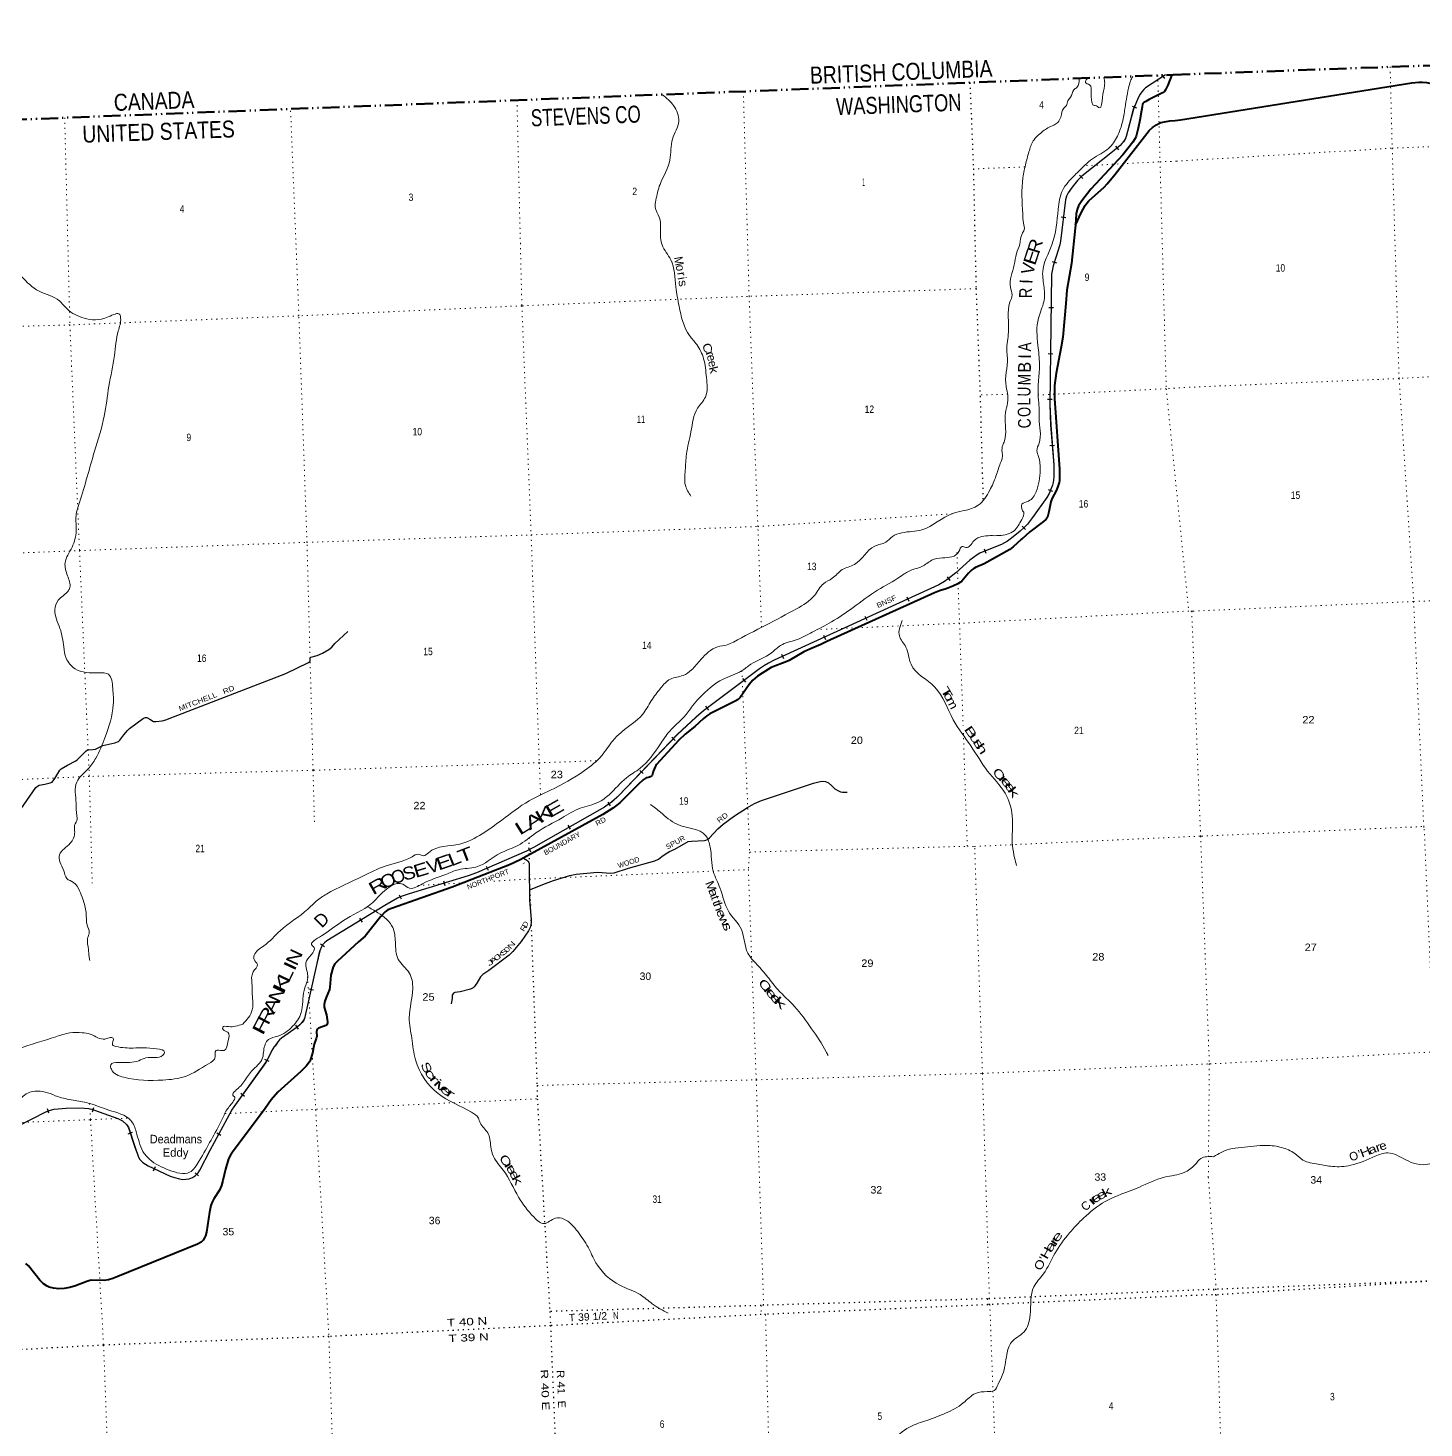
# Model space of a CAD drawing. Header units: feet. Extents: x 727543 to 978287, y 379550 to 572970.
# Drawn here: x 791505 to 824345, y 535279 to 568216 of the extents above; entities that cross this region are included whole.
import ezdxf
from ezdxf.enums import TextEntityAlignment as Align

# ---------------------------------------------------------------- set-up
doc = ezdxf.new("R2010")
doc.units = ezdxf.units.FT
doc.header["$LTSCALE"] = 80
doc.linetypes.add('DASH_DOUBLE_DOT', pattern=[9.2, 5, -1.2, 0.3, -1.2, 0.3, -1.2])
doc.linetypes.add('DOTTED', pattern=[1.5, 0.3, -1.2])
for name, color, linetype, lineweight in [('10', 7, 'DASH_DOUBLE_DOT', 70), ('26', 7, 'Continuous', 40), ('29', 7, 'Continuous', 25), ('34', 7, 'Continuous', 25), ('39', 7, 'Continuous', 13), ('6', 7, 'DOTTED', 25), ('7', 7, 'DOTTED', 13)]:
    doc.layers.add(name, color=color, linetype=linetype, lineweight=lineweight)
for name, color, linetype in [('12', 7, 'Continuous'), ('27', 7, 'Continuous'), ('30', 7, 'Continuous'), ('41', 7, 'Continuous')]:
    doc.layers.add(name, color=color, linetype=linetype)

msp = doc.modelspace()

# ---------------------------------------------------------------- linework, layer by layer
at = {"layer": '10'}
for p, q in [((818442.32, 567115.42), (848764.84, 568215.64)), ((788135.89, 565939.78), (818442.32, 567115.42))]:
    msp.add_line(p, q, dxfattribs=at)
at = {"layer": '26'}
for points in [[(818415.26, 567114.37), (818322.2, 566873.3), (818260.36, 566758.99), (818236.42, 566724.4), (818195.45, 566691.98), (817878.25, 566534.02), (817797.64, 566490.24), (817752.43, 566460.97), (817733.81, 566442.34), (817721.42, 566424.75), (817712.54, 566359.85), (817702.91, 566276.58), (817658.27, 566046.59)], [(818489.5, 566041.14), (818614.39, 566056.59), (824061.69, 566923), (824221.43, 566942.25), (824306.72, 566943.15), (824402.59, 566931.14), (825136.2, 566792.14), (825193.65, 566774.28), (825245.71, 566749.13), (825347.37, 566682.88), (825989.81, 566209.94), (826064.41, 566145.5), (826127.58, 566072.92), (826265.92, 565881.34), (826758.28, 565124.23), (826804.12, 565038.85), (826888.46, 564849.35), (827234.12, 564195.4), (827262.13, 564125.01), (827277.21, 564080.42), (827353.55, 563773.47), (827456.1, 563442.67), (827557.3, 563097.66), (827818.39, 562259.58)], [(817658.27, 566046.59), (817622.4, 565861.78), (817570.27, 565669.34), (817548.99, 565616.12), (817497.43, 565528.77), (817256.49, 565229.16), (816509.03, 564426.8), (816295.8, 564150.17), (816220.68, 564028.86), (816188.76, 563949.04), (816166.03, 563847.38), (816157.41, 563707.56), (816145.14, 563580.94)], [(816145.14, 563580.94), (816276.54, 563870.48), (816371.61, 564038.08), (816412.22, 564096.5), (816457.43, 564148.3), (816823.44, 564474.95), (816889.72, 564549.99), (817077.88, 564779.44), (817882.44, 565801.78), (817960.66, 565874.47), (818054.58, 565940.51), (818108.09, 565966.76), (818156.12, 565988.77), (818199.66, 566000.9), (818242.79, 566011.43), (818368.43, 566027.84), (818489.5, 566041.14)], [(816145.14, 563580.94), (816138.15, 563508.8), (816051.87, 562679.12), (815944.43, 562049.18), (815919.93, 561736.99), (815848.84, 560946.14), (815812.22, 560714.56), (815690.45, 560092.33), (815649.09, 559808.03), (815648.82, 559496.47), (815769.2, 557834.61), (815769.73, 557571.62), (815764.61, 557524.18), (815748.65, 557476.28), (815696.67, 557343.14), (815591.75, 557135.68), (815564.23, 557066.58), (815515.45, 556836.7), (815486.29, 556710.52), (815453.47, 556662.03), (815391.98, 556604.89), (815068.83, 556361.81), (814883.19, 556193.12), (814867.59, 556178.62)], [(814867.59, 556178.62), (814683.82, 556007.88), (814601.16, 555944.92), (813998.96, 555609.74), (813795.15, 555521.49), (813755.49, 555497.88), (813704.97, 555465.95), (813628.68, 555393.76), (813469.89, 555201.48), (813441.69, 555175.9), (813377.87, 555135.99), (813260.82, 555080.73), (813106.62, 555021.57), (812974.4, 554984.27), (812947.06, 554976.33), (812832.5, 554923.94), (810295.84, 553783.74), (810154.14, 553715.32), (809894.17, 553603.29), (809758.54, 553539.42), (809410.24, 553335.87), (809355.66, 553309.25), (809252.19, 553275.12), (809087.07, 553210.8), (808990.24, 553169.18), (808779.37, 553040.29), (808666.9, 552968.65), (808559.26, 552876.76), (808472.77, 552769.08), (808256.51, 552464.28), (808208.17, 552416.51), (808143.58, 552376.37), (808033.87, 552320.92), (807542.98, 552081.58), (807476.86, 552035.99), (807390.44, 551962.3), (807191.02, 551779.08), (806961.23, 551599.12), (806819.23, 551461.91), (806290.81, 550889.12), (806271.53, 550865.85), (806255.2, 550836.28), (806213.63, 550721.91), (806206.37, 550682.24), (806197.73, 550660.28), (806185.1, 550631.68), (806165.9, 550611.42), (806143.88, 550597.09), (806123.27, 550591.1), (806059.72, 550576.29), (806046.81, 550571.81), (806022.88, 550557.18), (805978.18, 550525.62), (805865.55, 550425.58), (805432, 549993.51), (805360.7, 549933.19), (805263.57, 549863.7), (805024.88, 549715.88), (803086.41, 548643.83), (802832.74, 548530.02), (801486.56, 548003.41), (800052.88, 547502.86), (799972.9, 547471.83), (799905.33, 547426.19), (799795.33, 547301.95), (799436.92, 546853.62), (799278.68, 546720.03), (798785.18, 546262.13), (798725.67, 546197.23), (798681.54, 546125.91), (798627.76, 545934.34), (798606.54, 545652.59), (798598.02, 545595.85), (798519.71, 545409.58), (798486.33, 545319.11), (798469.04, 545243.28), (798475.02, 545177.79), (798523.83, 545003.05), (798552.36, 544831.83), (798552.15, 544811.54), (798545.5, 544786.26), (798533.53, 544767.63), (798514.01, 544749.91), (798359.8, 544697.35), (798339.4, 544683.81), (798317.46, 544660.53), (798302.17, 544639.91), (798293.34, 544608.63), (798296.19, 544492.89), (798294.19, 544476.26), (798285.33, 544444.55), (798238.21, 544309.81), (798222.24, 544229.88)], [(798222.24, 544229.88), (798195.13, 544094.24), (798142.76, 543926.99), (798127.33, 543896.83), (798104.73, 543859.58), (798047.2, 543790.98), (797923.02, 543668.39), (797381.88, 543176.88), (797222.63, 543002.8), (797082.31, 542798.87), (796312.27, 541769.33), (796265.79, 541694.88), (796223.36, 541609.22), (796154.65, 541368.72), (796090.63, 541102.03), (796054.36, 540985.73), (796007.39, 540877.33), (795873.53, 540669.07), (795834.82, 540589.61), (795809.7, 540512.07), (795774.03, 540355.38)], [(795774.03, 540355.38), (795702.92, 539888.22), (795678.06, 539802.92), (795659.44, 539752.37), (795624.87, 539699.15), (795579.66, 539653.91), (795493.92, 539603.6), (793622.44, 538840.81), (793504.05, 538793.09), (793400.15, 538764.22), (793293.96, 538753.17), (792992.4, 538753.62), (792940.26, 538745.19), (792892.4, 538729.22), (792623.8, 538622.78), (792490.83, 538582.87), (792357.87, 538558.92), (792230.22, 538553.6), (792102.57, 538572.22), (792002.84, 538592.18), (791955.64, 538615.4), (791869.88, 538674.68), (791786.43, 538758.68), (791514.85, 539093.78), (791453.39, 539152.62)]]:
    msp.add_lwpolyline(points, dxfattribs=at)
at = {"layer": '29'}
for points in [[(791339.35, 549837.83), (791687.08, 550344.42), (791725.41, 550381.44), (791771.02, 550402.85), (791903.96, 550426.81), (792030.15, 550453.98), (792070.24, 550475.77), (792140.28, 550557.47), (792252.99, 550752.24), (792281.97, 550784.49), (792436.98, 550874.8), (792632.34, 550974.4), (792669.33, 551003.28), (792862.27, 551204.47), (792908.39, 551231.28), (793033.62, 551238.14), (793092.2, 551250.13), (793153.63, 551279.23), (793262.9, 551338.14), (793550.09, 551401.89), (793632.34, 551432.73), (793669.54, 551459.17), (793758.27, 551586.16), (793844.02, 551692.02), (793894.81, 551735.25), (794219.93, 551980.52), (794266.41, 551992.68), (794303.88, 551991.48), (794373.03, 551952.22), (794460.81, 551903.83), (794510.38, 551900.8), (794657.89, 551914.79), (794743.84, 551938.17), (794931.58, 552010.23), (797567.78, 553029.58), (798106.82, 553289.76), (798132.37, 553311.68), (798140.37, 553327.17), (798142.05, 553396.11), (798157.92, 553417.58), (798306.1, 553451.06), (798431.64, 553508.88), (798584.93, 553596.53), (798649.33, 553650.66), (798725.37, 553734.63), (799025.34, 554015.62)], [(803303.96, 547942.43), (803680.8, 548089.68), (803869.64, 548160.6), (804249.2, 548281.12), (804403.77, 548310.01), (804902.49, 548354.16), (805013.47, 548351.76), (805200.3, 548332.64), (805296.65, 548339.55), (805629.45, 548446.43), (806252.86, 548620.75), (806334.44, 548659.99), (806417.09, 548728), (806513.9, 548796.56), (806592.28, 548841.7), (806720.81, 548899.75), (807037.53, 549075.43), (807111.02, 549086.99), (807420.08, 549102.96), (807453.59, 549111.95), (807486.44, 549122.91), (807533.4, 549162.03), (807732.38, 549378.35), (807858.7, 549488.1), (808122.53, 549685.11), (808429.6, 549877.24), (808592.29, 549968.34), (808761.82, 550044.01), (809986.35, 550449.81), (810143.39, 550485.1), (810205.43, 550496.05), (810268.38, 550487.02), (810336.82, 550459.53), (810411.51, 550385.18), (810486.46, 550317.11), (810569.41, 550265.67), (810621.49, 550247.72), (810665.36, 550241.02), (810778.74, 550239.31)], [(803157.88, 548683.35), (803237.9, 548641.14), (803260.12, 548624.38), (803274.51, 548606.77), (803285.2, 548585.31), (803293.69, 548561.04), (803298.54, 548478.51), (803299.77, 547694.14), (803343.49, 547246.12), (803340.42, 547172.72), (803333.12, 547114.29), (803314.87, 547055.86), (803275.79, 546978.14), (803104.47, 546722.36), (802909.77, 546487.98), (802824.01, 546403.63), (802344.66, 546042.79), (802201.74, 545949.32), (802149.37, 545895.49), (802067.47, 545746.47), (802022.91, 545686.38), (802001.01, 545657.17), (801975.47, 545635.25), (801914.63, 545600.8), (801673.99, 545536.83), (801546.95, 545523.82), (801515.61, 545507.44), (801486.31, 545462.74), (801482.82, 545387.65), (801462.88, 545261.29)]]:
    msp.add_lwpolyline(points, dxfattribs=at)
at = {"layer": '34'}
for p, q in [((818179.85, 567116.81), (818240.13, 567024.07)), ((817477.68, 566380.59), (817579.9, 566338.33)), ((817090.29, 565433.99), (817161.13, 565349.04)), ((816240.81, 564751.45), (816317.52, 564671.76)), ((815806.39, 563771.6), (815916.24, 563758.66)), ((815595.77, 562721.49), (815701.07, 562687.62)), ((815519.86, 561641.01), (815630.46, 561639.43)), ((815501.72, 560555.37), (815612.31, 560553.79)), ((815488.99, 559483.23), (815599.58, 559481.65)), ((815544.64, 558394.17), (815654.88, 558403.16)), ((815506, 557362.18), (815607.6, 557318.48)), ((814891.68, 556498.87), (814967.95, 556418.76)), ((813999.08, 555965.42), (814039.87, 555862.6)), ((813124.96, 555307.57), (813192.66, 555220.1)), ((812180.89, 554831.68), (812226.96, 554731.12)), ((811192.68, 554381.82), (811238.74, 554281.26)), ((810218.98, 553932.87), (810265.05, 553832.31)), ((809230.76, 553483.02), (809276.83, 553382.46)), ((808313.91, 552911.49), (808380.58, 552823.23)), ((807445.92, 552259.17), (807512.58, 552170.91)), ((806647.45, 551532.06), (806727.32, 551455.53)), ((805894.38, 550749.86), (805974.25, 550673.33)), ((805141.45, 550004.96), (805203, 549913.06)), ((804205.45, 549462.83), (804260.31, 549366.78)), ((803277.25, 548934.31), (803324.82, 548834.45)), ((802283.68, 548500.93), (802327.91, 548399.55)), ((801279, 548149.33), (801311.06, 548043.46)), ((800233.89, 547825.41), (800281.77, 547725.7)), ((799307.23, 547275.67), (799364.88, 547181.28)), ((798382.82, 546667.17), (798476.36, 546608.13)), ((798112.94, 545614.19), (798220.77, 545589.57)), ((797801.63, 544755.46), (797864.62, 544664.54)), ((797176.35, 543904.06), (797075.99, 543950.56)), ((796602.03, 543081.63), (796512.23, 543146.21)), ((793022.83, 542714.77), (793056.55, 542820.12)), ((791996.33, 542682.81), (791960.75, 542787.54)), ((793857.99, 542201.91), (793963.09, 542236.37)), ((796043.24, 542161.11), (795945.94, 542213.71)), ((794454.2, 541330.98), (794500.81, 541431.29)), ((795519.77, 541211.95), (795437.86, 541286.29))]:
    msp.add_line(p, q, dxfattribs=at)
at = {"layer": '34', "lineweight": 13}
for points in [[(818265.72, 567111.38), (817796.12, 566806.11), (817753.39, 566766.33), (817704.87, 566712.94), (817668.48, 566659.54), (817619.1, 566575.8), (817506.55, 566303.57), (817338.56, 565660.75), (817319.16, 565614.63), (817275.99, 565541.99), (817239.1, 565498.12), (817195.43, 565452.01), (817018.29, 565304.28), (816296.4, 564727.07), (816195.96, 564630.39), (816065.63, 564474.26), (815975.2, 564336.69), (815936.38, 564256.6), (815907.64, 564173.8), (815792.93, 563200.13), (815776.27, 563114.58), (815693.9, 562843.32), (815623.44, 562624.28), (815594.29, 562500.68), (815584.62, 562427.67), (815540.65, 559354.56), (815562.21, 558868.97), (815638, 557939.72), (815633.15, 557646.02), (815622.33, 557525.53), (815606.46, 557460.35), (815565.22, 557364.47), (815523.98, 557268.6), (815470.66, 557168.57), (815137.18, 556700.69), (815014.53, 556546.5), (814946.6, 556473.68), (814847.15, 556379.01), (814643.36, 556211.54), (814546.32, 556146.01), (814403.34, 556068.25), (813946.96, 555887.18), (813896.18, 555863.23), (813830.68, 555824.4), (813658.92, 555698.89), (813332.91, 555397.54), (813148.98, 555255.21), (813066.5, 555196.95), (812933.16, 555117.46), (809058.86, 553342.55), (808925.44, 553273.37), (808830.49, 553218.37), (808714.39, 553139.87), (808458.47, 552953.63), (807397.11, 552151.99), (807219.05, 552004.29), (806785.85, 551599.17), (805398.44, 550151.14), (805242.88, 550014.82), (805187.08, 549971.13), (805062.8, 549887.9), (803398.24, 548937.16), (803333.67, 548901.93), (803231.78, 548853.38), (802055.2, 548340.03), (801859.98, 548269.35), (800471.72, 547848.98), (800330.36, 547802.4), (800260, 547775.7), (800194.49, 547744.24), (799901.6, 547576.02), (798538.03, 546743.16), (798481.79, 546696.79), (798435.7, 546645.82), (798406.59, 546599.7), (798365.47, 546502.9), (798302.57, 546204.35), (798008.2, 544915.13), (797989.33, 544872.73), (797950.51, 544821.76), (797897.14, 544763.5), (797834.34, 544707.25), (797465.33, 544451.61), (797421.69, 544412.16), (797382.85, 544364.83), (797315, 544261.64)], [(789911.3, 541693.06), (791929.18, 542719.26), (792036.07, 542755.57), (792120.98, 542776.2), (792399.65, 542801.6), (792693.5, 542810.18), (792831.78, 542806.54), (792932.58, 542791.26), (793006.44, 542776.19), (793067.09, 542756.78), (793618.05, 542562.24), (793724.53, 542504.34), (793822.17, 542420.7), (793865.23, 542359.92), (794022.03, 541881.69), (794093.28, 541675.44), (794126.25, 541606.28), (794163.63, 541563.79), (794207.3, 541523.74), (794333.45, 541446.07), (794853.09, 541204.65), (794952.07, 541169.36), (795066.09, 541139.01), (795151, 541128.09), (795216.47, 541130.52), (795296.56, 541137.8), (795371.76, 541168.14), (795449.39, 541217.9), (795508, 541282.47), (795551.28, 541346.55), (795794.41, 541813.26), (796303.22, 542754.61), (796354.27, 542833.23), (797104.43, 543876.33), (797140.28, 543937.63), (797231.71, 544134.98), (797315, 544261.64)]]:
    msp.add_lwpolyline(points, dxfattribs=at)
at = {"layer": '34'}
for points in [[(818266.32, 567110.46), (817796.8, 566805.24), (817754.17, 566765.56), (817705.74, 566712.26), (817669.41, 566658.95), (817620.09, 566575.31), (817507.6, 566303.22), (817339.6, 565660.4), (817320.14, 565614.13), (817276.89, 565541.35), (817239.92, 565497.39), (817196.18, 565451.21), (817018.99, 565303.43), (816297.13, 564726.24), (816196.77, 564629.64), (816066.51, 564473.6), (815976.16, 564336.15), (815937.4, 564256.18), (815908.72, 564173.55), (815794.02, 563199.96), (815777.34, 563114.31), (815694.95, 562842.99), (815624.5, 562623.98), (815595.37, 562500.48), (815585.72, 562427.59), (815541.75, 559354.58), (815563.31, 558869.04), (815639.1, 557939.76), (815634.25, 557645.96), (815623.42, 557525.35), (815607.51, 557460), (815566.23, 557364.04), (815524.97, 557268.12), (815471.6, 557167.99), (815138.06, 556700.03), (815015.36, 556545.78), (814947.38, 556472.91), (814847.88, 556378.19), (814644.02, 556210.66), (814546.89, 556145.07), (814403.81, 556067.25), (813947.4, 555886.17), (813896.7, 555862.26), (813831.29, 555823.48), (813659.62, 555698.04), (813333.62, 555396.7), (813149.63, 555254.33), (813067.1, 555196.03), (812933.67, 555116.48), (809059.34, 553341.56), (808925.97, 553272.41), (808831.07, 553217.44), (808715.02, 553138.97), (808459.13, 552952.75), (807397.79, 552151.13), (807219.78, 552003.46), (806786.62, 551598.39), (805399.2, 550150.34), (805243.58, 550013.97), (805187.73, 549970.24), (805063.38, 549886.96), (803398.78, 548936.2), (803334.17, 548900.95), (803232.24, 548852.38), (802055.61, 548339.01), (801860.33, 548268.31), (800472.05, 547847.93), (800330.73, 547801.36), (800260.43, 547774.69), (800195, 547743.27), (799902.16, 547575.07), (798538.67, 546742.26), (798482.55, 546695.99), (798436.58, 546645.15), (798407.57, 546599.19), (798366.52, 546502.57), (798303.64, 546204.11), (798009.25, 544914.78), (797990.28, 544872.17), (797951.35, 544821.05), (797897.91, 544762.72), (797835.02, 544706.38), (797466.01, 544450.75), (797422.49, 544411.4), (797383.74, 544364.18), (797315.92, 544261.04)], [(789910.85, 541694.06), (791928.75, 542720.28), (792035.76, 542756.63), (792120.8, 542777.29), (792399.58, 542802.7), (792693.5, 542811.28), (792831.88, 542807.64), (792932.77, 542792.34), (793006.72, 542777.26), (793067.44, 542757.82), (793618.5, 542563.25), (793725.16, 542505.25), (793822.99, 542421.45), (793866.22, 542360.42), (794023.07, 541882.04), (794094.3, 541675.86), (794127.18, 541606.89), (794164.42, 541564.56), (794207.97, 541524.62), (794333.97, 541447.04), (794853.51, 541205.67), (794952.4, 541170.41), (795066.3, 541140.09), (795151.05, 541129.19), (795216.4, 541131.62), (795296.3, 541138.88), (795371.25, 541169.12), (795448.67, 541218.75), (795507.13, 541283.15), (795550.33, 541347.11), (795793.44, 541813.78), (796302.27, 542755.17), (796353.36, 542833.85), (797103.51, 543876.93), (797139.3, 543938.14), (797230.75, 544135.52), (797314.08, 544262.24)]]:
    msp.add_lwpolyline(points, dxfattribs=at)
at = {"layer": '39'}
for points in [[(816236.35, 567025.24), (816175.85, 566818), (816109.24, 566762.54), (816029.32, 566584.9), (815965.71, 566505.24), (815935.9, 566390.49), (815873.58, 566329.13), (815800.95, 566121.39), (815731.12, 565994.85), (815529.17, 565881.07), (815300.72, 565721.6), (815170.42, 565588.5), (815061.09, 565336.67), (814979.91, 565039.39), (814908.85, 564691.85), (814904.47, 563844.38), (814925.55, 563622.28), (814939.83, 563468.82), (814889.08, 563371.45), (814835.94, 563132.08), (814755.87, 562907.82), (814705.81, 562642.23), (814617.74, 562113.59), (814655.31, 561934.74), (814605.47, 561764.43), (814570.97, 561061.66), (814529.53, 560632.24), (814544.78, 560454.49), (814513.27, 559778.19), (814556.01, 559571.18), (814491.94, 559100.28), (814475.61, 558499.61), (814436.99, 558402.74), (814417.77, 558326.94), (814429.38, 558138.91), (814377.35, 557972.57), (814276.04, 557672.43), (814129.46, 557340), (813858.04, 556990.24), (813527.14, 556860.99), (813258.55, 556793.1), (812530.87, 556410.24), (812059.91, 556340.04), (811840.73, 556251.9), (811684.07, 556119.73), (811426.57, 556027.98), (810943.98, 555592.44), (810661.26, 555473.29), (810424.49, 555268.88), (810218.99, 555142.8), (810011.18, 554872.7), (809584.67, 554553), (808863.06, 554170.39), (808097.63, 553769.75), (807952.43, 553704.95), (807727.66, 553655.09), (807334.62, 553359.07), (807111.69, 553112.67), (806918.4, 552985.06), (806616.19, 552897.54), (806387.83, 552685.37), (806166.93, 552388.38), (805959.3, 552063.56), (805475.41, 551660.4), (805268.96, 551457.25), (805001.91, 551099.56), (804597, 550746.29), (803793.66, 550281.24), (803291.45, 550031.37), (802649.5, 549581.12), (802190.65, 549260.08), (801665.88, 549017.38), (800924.9, 548814.37), (800808.32, 548742.65), (800691.56, 548776.33), (800539.97, 548719.37), (799911.05, 548498.71), (799378.04, 548259.72), (798528.36, 547839.37), (798287.94, 547675.36), (798086.9, 547488.65), (797439.3, 546977.35), (797052.67, 546622.81), (796824.71, 546400.53), (796822.56, 546303.14), (796900.29, 546182.71), (796803.96, 546010.48), (796772.42, 545737.55), (796786.18, 545395.56), (796781.32, 545113.6), (796555.91, 544777.91)], [(814889.39, 556870.83), (814885.79, 557010.54), (815042.71, 557085.96), (815222.23, 557304.21), (815315.08, 557814.82), (815278.12, 558129.5), (815237.98, 558271.75), (815289.6, 558448.22), (815290.41, 559032.03), (815290.18, 559289.45), (815270.63, 559523.77), (815297.99, 560303.28), (815263.91, 560747.81), (815274.49, 561390.81), (815400.84, 561773.08), (815407.46, 562111.86), (815374.53, 562477.39), (815591.78, 563116.79), (815740.33, 563954.02), (815840.06, 564393.97), (816127.41, 564750.47), (816368.86, 564989.53), (816549.05, 565140.91), (816924.07, 565381.46), (817133, 565673.9), (817239.01, 565958.02), (817302.96, 566280.94), (817393.37, 566801.58), (817439.5, 566963.62), (817493.64, 567077.35)], [(816446.69, 567037.37), (816399.52, 566995.52), (816383.69, 566936.08), (816477.18, 566877.11), (816514.26, 566710.41), (816531.87, 566473.98), (816571.34, 566398.59), (816610.08, 566392.08), (816707.36, 566339.36), (816778.69, 566579.48), (816828.26, 566857.21), (816827.09, 566986.89), (816808.28, 567049.94)], [(806430.44, 566646.84), (806692.97, 566390.5), (806815, 566024.61), (806665.93, 565602.9), (806604.86, 565107.8), (806372.72, 564536.7), (806274.42, 564161.68), (806258.53, 564002.91), (806355.22, 563763.68), (806384.01, 563450.69), (806421.86, 563113.74), (806626.36, 562761.41), (806747.17, 562123.85), (806820.06, 561670.8), (807066.54, 560979.67), (807237.04, 560767.82), (807398.19, 560435.98), (807464.61, 559992.79), (807440.56, 559533.69), (807254.83, 559268.56), (807100.87, 558716.92), (806994.61, 558187.51), (806965.2, 557811.3), (806969.34, 557456.74), (807099.1, 557200.64)], [(788612.16, 565953.88), (788660.93, 565527.57), (788811.67, 565152.74), (789291.32, 564503.71), (789678.41, 564092.05), (790101.21, 563748.77), (790405.5, 563331.65), (790783.29, 562950.02), (791351.29, 562369.51), (791768.12, 562023.95), (792242.88, 561798.36), (792424.78, 561605.22), (792824.18, 561390.7), (793393.97, 561420.4), (793663.2, 561472.1), (793684.73, 561389.88), (793627.97, 561089.56), (793539.91, 560510.23), (793407.02, 559787.16), (793299.68, 559083.39), (793071.56, 558261.11), (792717.18, 557054.53), (792636.65, 556741.06), (792639.01, 556380.35), (792540.88, 556001.29), (792377.57, 555631.68), (792434.33, 555327.96), (792487.93, 555052.48), (792446.72, 554969.69), (792216.5, 554753.39), (792136.35, 554531.15), (792257.27, 554092.25), (792345.68, 553656.05), (792404.94, 553390.94), (792611.35, 553142.06), (793170.01, 553045.63), (793398.19, 553010.49), (793500.57, 552680.28), (793511.91, 552297.64), (793314.43, 551519.19), (793099, 551035.94), (792916.82, 550783.12), (792651.78, 550476.19), (792637.44, 549976.95), (792653.12, 549687.74), (792662.77, 549598.95), (792601.52, 549460.6), (792603.99, 549298.54), (792499.19, 549034.74), (792248.77, 548766.93), (792255.61, 548596.94), (792346.95, 548389.92), (792419.13, 548206.43), (792578.76, 548113.72), (792718.37, 547914.78), (792794.91, 547723.36), (792872.46, 547406.3), (792900.68, 547107.47), (792945.84, 546941.1), (792908.93, 546801.74), (792927.76, 546534.95), (792940.34, 546373.31), (792960.41, 546276.85)], [(789019.19, 541604.95), (789439.09, 541665.14), (789675.27, 541721.79), (789941.02, 542111.86), (790138.59, 542284.24), (790608.71, 542476.02), (791001.67, 542774.06), (791224.14, 542931.25), (791498.42, 543159.51), (791967.87, 543166.81), (792206.42, 543075.34), (792566, 542994.98), (792923.16, 542924.65), (793407.69, 542758.25), (793923.7, 542514.09), (794051.85, 542247.79), (794208.02, 541788.05), (794367.52, 541598.04), (794827.18, 541345.47), (795306.99, 541296.44), (795535.09, 541565.35), (795811.08, 542053.14), (796072.76, 542544.38), (796198.58, 542788.79), (796359.83, 543008.31), (796369.84, 543061.42), (796338.38, 543088.5), (796475.78, 543296.89), (796584.17, 543420.98), (796764.33, 543673.72), (797025.09, 543986.55), (797050.43, 544161.92), (797161.61, 544417.88), (797379.09, 544497.84), (797730.19, 544729.28), (797931.83, 545051.83), (798000.02, 545571.54), (798087.25, 545919.75), (798044.71, 546222.04), (798166.59, 546413.58), (798234.54, 546586.66), (798188.36, 546627.32), (798409.85, 546859.47), (798927.79, 547221.47), (799582.13, 547615.48), (799776.86, 547808.01), (800325.15, 548069.93), (800482.6, 547981.18), (800784.24, 548082.87), (801334.25, 548302.29), (801629.42, 548413.85), (802044.03, 548475.63), (802616.08, 548801.36), (803031.87, 548984.81), (803453.29, 549279.98), (804068.75, 549633.86), (804496.98, 549860.4), (804924.58, 550001.77), (805174.7, 550176.32), (805583.81, 550576.38), (805902.8, 550800.42), (806370.48, 551354.93), (806596.79, 551668.36), (807035.96, 552126.43), (807137.39, 552272.52), (807292.26, 552449.21), (807857.4, 552896.28), (808293, 553090.69), (808507.47, 553245.52), (808996.65, 553517.15), (809210.39, 553690.19), (809577.6, 553822.98), (809955.06, 554002.81), (810406.98, 554244.52), (810919.84, 554581.99), (811490.57, 554990.77), (812032.37, 555313.23), (812263.58, 555454.57), (812535.23, 555546.91), (812762.24, 555692.13), (813015.06, 555749.23), (813405.71, 555903.26), (813478.04, 556017.74), (813566.1, 555993.01), (813758.17, 556150.97), (813942.33, 556253.87), (814350.49, 556274.85), (814700.32, 556386.64), (814881.85, 556655.65), (814927.81, 556821.74), (814889.39, 556870.83)], [(812072.03, 554277.04), (812003.56, 553915.42), (812155.97, 553650.12), (812277.52, 553245.7), (812837.76, 552707.44), (813269.49, 551940.88), (813684.93, 551327.7), (814079.43, 550731.89), (814489.02, 550213.73), (814660.42, 549677.6), (814664.25, 548978.44), (814714.22, 548692.67), (814760.03, 548510.11)], [(806147.62, 549949.08), (806381.58, 549770.27), (806773.81, 549482.47), (807448.71, 549214.5), (807554.86, 548941.2), (807626.17, 548376.59), (807788.15, 547973.85), (807981.87, 547436.61), (808288.83, 547003.39), (808438.65, 546450.14), (808653.88, 546183.39), (808908.73, 545887.87), (809147.42, 545591.69), (809539.92, 545196.47), (809935.53, 544673.68), (810281.25, 544132.61), (810325.42, 544041.2)], [(799481.36, 547547.68), (799738.56, 547401.02), (800084.72, 547050.51), (800146.83, 546714.57), (800215.99, 546303.93), (800473.76, 545986.23), (800557.31, 545620.78), (800473.65, 544932.18), (800533.53, 544450.21), (800618.81, 543940.91), (801154.94, 543146.24), (801939.92, 542708.51), (802099.33, 542571.2), (802142.37, 542457.44), (802321.85, 542223.67), (802393.5, 541902.32), (802457.76, 541663.76), (802681.01, 541348.7), (803044.79, 540711.08), (803410.15, 540235.68), (803648.95, 540087.47), (803909.03, 540215.82), (804108.26, 540195.7), (804436.05, 539899.15), (804681.63, 539532.3), (804866.4, 539166.99), (805428.33, 538636.91), (805902.77, 538419.41), (806188.9, 538202.22), (806564.29, 537980.62)], [(796555.91, 544777.91), (796389.68, 544732.51), (796219.97, 544723.44), (796086.96, 544707.8), (796093.2, 544653.33), (796209.17, 544589.21), (796217.06, 544392.92), (796118.97, 544163.86), (795995.42, 544164.82), (795920.87, 544155.65), (795908.38, 544013.24), (795748.98, 543848.52), (795212.26, 543550.6), (794679.12, 543465.67), (793761.31, 543531.01), (793466.21, 543719.45), (793451.96, 543822.24), (793629.82, 543880.28), (794112.12, 543920.54), (794277.45, 543988.21), (794677.83, 544051.42), (794719.53, 544122.07), (794532.08, 544201.46), (793982.67, 544219.23), (793568.19, 544254.75), (793495.9, 544290.27), (793507.74, 544448.87), (793414.18, 544459.18), (793314.17, 544428.68), (792969.37, 544544.12), (792781.7, 544578.91), (792490.3, 544574.94), (792157.84, 544484.13), (791288.56, 544198.78), (790416.74, 543724.81), (789647.69, 543263.21), (789456.88, 543224.89), (789321.13, 543176.7), (789171.73, 543115.78), (789058.7, 543107.04), (789065.95, 543178.29), (789209.61, 543281.54), (789159.86, 543360.56), (789060.85, 543397.1), (788954.69, 543404.79)], [(819393.16, 541661.24), (819766.93, 541839.15), (820044.6, 541876.57), (820637.27, 541928.6), (820997.37, 541878.23), (821302.55, 541734.58), (821496.8, 541582.45), (821852.62, 541487.38), (822190.66, 541432.08), (822620.46, 541459.38), (823198.56, 541672.75), (823492.7, 541753.33), (823703.33, 541696.98), (824156.69, 541490.44), (824885.71, 541673.41), (825137.23, 541958.73), (825311.43, 542255.13), (825666.82, 542321.97), (825875.95, 542101.61), (826179.45, 541496.42), (826404.79, 541074.31), (826619.78, 541010.04), (827035.42, 540785.8), (827125.89, 540497.96), (827192.21, 540156.53), (827209.71, 539922.44), (827319.87, 539345.95), (827357.21, 538920.38), (827343.88, 538860.63)], [(819393.16, 541661.24), (819092.78, 541619.47), (818956.9, 541473.97), (818699.1, 541288.97), (818237.77, 541180.66), (817635.94, 540940.85), (816843.49, 540608), (816338.73, 540220.19), (816006.67, 539867.92), (815661.55, 539387.4), (815391.46, 538903.91), (815166.68, 538602.71), (815080.1, 537936.28), (814928.29, 537532.7), (814640.02, 537299.8), (814532.15, 537011.55), (814429.84, 536535.02), (814325.6, 536307.72), (814232.25, 536161.96), (814069.33, 536134.94), (813795.65, 536093.19), (813505.03, 535868.31), (813087.48, 535628.03), (812698.85, 535474.09), (812301.72, 535329.93), (811871.74, 534995.89), (811532.45, 534471.02), (811260.15, 534092.84)]]:
    msp.add_spline(points, degree=3, dxfattribs=at)
at = {"layer": '6'}
for q in [(819507.15, 538544.93), (819512.02, 538413.9)]:
    msp.add_line((824649.54, 538741.28), q, dxfattribs=at)
for points in [[(813662.62, 566930.01), (813744.31, 564901.02), (813807.01, 562084.04), (813902.7, 559554.24), (813971.69, 557088.87)], [(803284.87, 549163.31), (803300.6, 548193.25), (803479.73, 543337.87), (803486.28, 543023.95), (803780.74, 538019.3), (803796.12, 537687.51), (803997.41, 532784.39), (804018.4, 532312.97), (804154.66, 527465.94), (804165.54, 526994.1), (804364.24, 522105.07), (804388.38, 521656.07), (804461.74, 520187.94)], [(819507.15, 538544.93), (819457.55, 538541.36), (819408.95, 538541.38), (814121.13, 538320.18), (814074.64, 538318.26), (808810.33, 538166.95), (808749.85, 538160.39), (803778.64, 538021.24)], [(819512.02, 538413.9), (819454.51, 538415.56), (819366.65, 538415.19), (814130.63, 538184.77), (814082.28, 538178.71), (808855.43, 537951.93), (808752.34, 537947.66), (803796.12, 537687.51), (798584.55, 537432.98), (793283.87, 537229.5), (789183.8, 537003.01)]]:
    msp.add_lwpolyline(points, dxfattribs=at)
at = {"layer": '7'}
for p, q in [((814957.69, 564947.3), (813744.31, 564901.02)), ((814554.61, 559599.56), (813883.37, 559581.81)), ((813508.14, 551625.93), (813599.79, 548964.72)), ((819115.47, 549203.37), (824339.26, 549429.88)), ((800678.05, 548043.64), (801844.72, 548110.19)), ((819310.23, 543844.33), (824580.68, 544128.5)), ((819401.11, 538534.97), (819401.79, 538417.43)), ((814074.64, 538318.26), (814082.28, 538178.71)), ((808749.85, 538160.39), (808752.34, 537947.66))]:
    msp.add_line(p, q, dxfattribs=at)
for points in [[(823547.89, 567300.67), (823596.66, 565387.94), (823757.8, 559970.01), (824100.19, 554723.26), (824339.26, 549429.88), (824349.86, 549367.56), (824580.68, 544128.5), (824580.13, 544041.44), (824750.45, 538747.34)], [(818082.52, 567101.46), (818135.13, 565072.87), (818281.23, 559729.64), (818809.51, 554499.54)], [(803007.29, 566516.67), (803122.53, 561679.7), (803341.34, 556290.84), (803532.72, 550929.21), (803563.5, 550174.59)], [(808759.66, 554116.16), (808674.68, 556487.57), (808469.05, 561901.31), (808333.56, 566723.28)], [(798243.44, 549536.34), (798210.69, 550753.22), (798067.9, 556114.83), (797877.81, 561444.08), (797681.1, 566310.06)], [(818521.1, 565082.81), (823596.66, 565387.94), (828908.44, 565604.36), (834258.03, 565836.46), (839541.78, 566045.68), (844914.48, 566256.44), (848815.47, 566398.25)], [(792368.25, 566103.96), (792490.45, 561230.92), (792716.19, 555921.39), (792947.26, 550630.33), (793016.76, 548097.41)], [(818521.1, 565082.81), (818106.99, 565067.65), (816352.44, 564974.34)], [(813807.01, 562084.04), (808434.61, 561901.91), (803122.53, 561679.7), (797877.81, 561444.08), (792490.45, 561230.92), (788321.43, 561105.86)], [(849024.13, 560983.03), (845131.2, 560865.01), (839663.47, 560753.68), (834400.88, 560571.62), (829124.17, 560287.78), (823757.8, 559970.01), (818718.89, 559759.43)], [(818718.89, 559759.43), (818281.23, 559729.64), (815269.56, 559580.97)], [(788512.99, 555751.88), (792716.19, 555921.39), (798067.9, 556114.83), (803341.34, 556290.84), (808674.68, 556487.57), (813233.24, 556784.47)], [(813356.06, 555880.12), (813419.11, 554211.25), (813502.04, 551803.24)], [(818916.46, 554497.23), (824100.19, 554723.26), (829328.35, 554956.58), (834640.52, 555210.72), (839893.58, 555372.57), (845269.15, 555535.46), (849225.94, 555742.97)], [(818916.46, 554497.23), (818880.5, 554496.4), (818809.51, 554499.54), (813419.11, 554211.25), (810076.34, 554064.34)], [(818880.5, 554496.4), (819089.34, 549204.41), (819294.8, 543845.4), (819270.37, 541180.89), (819457.55, 538541.36)], [(808297.49, 553093.58), (808482.63, 548829.65), (808450.65, 548416.84), (808635.45, 543470.48), (808810.33, 538166.95)], [(804870.53, 550976.73), (803532.72, 550929.21), (798210.69, 550753.22), (792946.14, 550607.98), (788703.71, 550421.32)], [(808482.63, 548829.65), (813599.79, 548964.72), (813774.03, 548961.81), (819089.34, 549204.41), (819115.47, 549203.37)], [(814121.13, 538320.18), (813956.44, 543622.11), (813774.03, 548961.81)], [(802464.99, 548145.58), (803300.6, 548193.25), (808450.65, 548416.84)], [(798081.71, 545892.96), (798272.94, 542763.28), (798584.55, 537432.98), (798753.77, 532119.09), (798910.8, 526756.03), (799109.28, 521469.7), (799184.32, 519996.24)], [(803479.73, 543337.87), (808635.45, 543470.48), (813956.44, 543622.11), (819294.8, 543845.4), (819310.23, 543844.33)], [(792953.18, 542917.55), (792975.34, 542533.57), (793283.87, 537229.5), (793485.06, 531825.71), (793686.47, 526466.53), (793918.43, 521153.2), (794013.88, 519809.66)], [(796140.14, 542674.89), (798288.54, 542778.11), (803486.28, 543023.95)], [(790539.93, 542435.55), (792975.34, 542533.57), (793857.33, 542569.89)], [(814130.63, 538184.77), (814313.85, 533126.85), (814497.71, 527801.4), (814670.5, 522449.13)], [(819454.51, 538415.56), (819614.94, 533320.22), (819821.93, 527973.43), (820015.24, 522664.58), (820099.77, 520763.39)], [(808855.43, 537951.93), (808976.36, 532982.65), (809127.24, 527621.37), (809312.89, 522251.4)]]:
    msp.add_lwpolyline(points, dxfattribs=at)

# ---------------------------------------------------------------- texts
at = {"layer": '10'}
for s, rotation, width, p in [('BRITISH COLUMBIA', 2.221, 0.85, (809907.38, 566902.75)), ('CANADA', 2.221, 0.85, (793531.87, 566261.72)), ('WASHINGTON', 2.11, 0.8, (810522.96, 566164.39)), ('UNITED STATES', 2.061, 0.85, (792790.93, 565514.2))]:
    msp.add_text(s, height=400, rotation=rotation, dxfattribs=dict(at, width=width)).set_placement(p)
at = {"layer": '12', "width": 0.75}
msp.add_text('STEVENS CO', height=400, rotation=2.087, dxfattribs=at).set_placement((803341.47, 565899.85))
at = {"layer": '27'}
for s, width, p in [('RD', 1.1, (804895.64, 549436.82)), ('BOUNDARY', 1.05, (803678.7, 548748.92)), ('-', 1.55, (803154.37, 548503.29))]:
    msp.add_text(s, height=120, rotation=28.944, dxfattribs=dict(at, width=width)).set_placement(p)
msp.add_text('NORTHPORT', height=120, rotation=21.365, dxfattribs=at).set_placement((801858.77, 547945.4))
at = {"layer": '30'}
for s, rotation, width, p in [('MITCHELL   RD', 21.14, 1.2, (795725.79, 552392.37)), ('RD', 36.75, 1.2, (807877.61, 549589.58)), ('SPUR', 29.016, 1.1, (806764.19, 549004.62)), ('WOOD', 17.305, 0.9, (805650.29, 548527.57)), ('R', 56.186, 1.35, (803212.4, 547009.29)), ('D', 63.305, 1.15, (803259.19, 547104.66)), ('C', 36.971, 1.4, (802578.64, 546306.55)), ('K', 36.971, 1.5, (802661.43, 546367.07)), ('S', 37.971, 1.55, (802741.63, 546432.06)), ('N', 47.284, 1.6, (802918.79, 546602.15)), ('J', 36.971, 1.85, (802415.28, 546183.56)), ('A', 36.971, 1.6, (802492.02, 546241.34))]:
    msp.add_text(s, height=120, rotation=rotation, dxfattribs=dict(at, width=width)).set_placement(p, align=Align.CENTER)
msp.add_text('O', height=120, rotation=44.525, dxfattribs=at).set_placement((802814.88, 546492.83), align=Align.CENTER)
at = {"layer": '34', "width": 1.15}
msp.add_text('BNSF', height=120, rotation=24.614, dxfattribs=at).set_placement((811724.33, 554669.77), align=Align.CENTER)
at = {"layer": '41'}
for s, height, rotation, width, p in [('R', 300, 73.108, 1.15, (815337.68, 563045.12)), ('E', 300, 72.168, 1.35, (815248.67, 562779.7)), ('M', 200, 281.287, 0.95, (806719.95, 562713.49)), ('r', 200, 280.172, 1.05, (806785.05, 562412.72)), ('s', 200, 280.172, 1.15, (806815.81, 562192.04)), ('R', 300, 89.18, 0.85, (815121.55, 561980.84)), ('C', 200, 293.545, 1.2, (807398.03, 560648.26)), ('r', 200, 291.897, 1.4, (807461.89, 560522.44)), ('A', 300, 89.18, 0.8, (815103.39, 560711.28)), ('e', 200, 283.97, 1.05, (807487.64, 560431.94)), ('k', 200, 283.932, 1.2, (807541.22, 560148.47)), ('B', 300, 89.18, 0.95, (815096.54, 560232.98)), ('M', 300, 89.18, 0.8, (815092.37, 559941.28)), ('U', 300, 89.18, 0.8, (815088.33, 559659.04)), ('O', 300, 92.543, 0.75, (815088.37, 559190.09)), ('L', 300, 89.18, 0.8, (815084.94, 559421.66)), ('C', 300, 92.543, 0.8, (815094.62, 558920.53)), ('T', 200, 299.835, 1.7, (813028.15, 552533.71)), ('o', 200, 297.856, 1.4, (813079.2, 552443.12)), ('m', 200, 297.856, 1.25, (813159.28, 552286.52)), ('B', 200, 304.152, 1.7, (813599.46, 551593.76)), ('u', 200, 304.085, 1.75, (813704.17, 551444.82)), ('s', 200, 304.085, 1.9, (813786.03, 551322.69)), ('h', 200, 303.551, 1.7, (813862.21, 551202.9)), ('C', 200, 305.356, 1.45, (814261.14, 550608.45)), ('r', 200, 310.634, 2.05, (814376.2, 550488.24)), ('e', 200, 310.634, 1.85, (814453.66, 550398.8)), ('e', 200, 308.584, 1.8, (814535.12, 550295.19)), ('k', 200, 305.078, 1.85, (814606.52, 550182.34)), ('E', 300, 29.526, 1.6, (803963.21, 549723.65)), ('A', 300, 33.541, 1.55, (803480.66, 549448.82)), ('K', 300, 30.271, 1.5, (803720.05, 549590.62)), ('L', 300, 31.887, 1.6, (803222.85, 549304.65)), ('E', 300, 19.246, 1.35, (801336.3, 548450.7)), ('L', 300, 21.916, 1.3, (801591.75, 548537.76)), ('T', 300, 20.987, 1.45, (801845.57, 548627.77)), ('O', 300, 20.37, 1.05, (800262.73, 548117.93)), ('S', 300, 14.356, 1.15, (800503.7, 548191.73)), ('E', 300, 16.829, 1.3, (800790.32, 548269.05)), ('V', 300, 15.829, 1.1, (801074.94, 548358.57)), ('R', 300, 29.559, 1.45, (799804.03, 547910.13)), ('O', 300, 25.036, 1.15, (800038.11, 548026.93)), ('M', 200, 292.131, 1.15, (807480.87, 547986.15)), ('a', 200, 289.734, 1.3, (807538.27, 547841.18)), ('t', 200, 289.734, 1.1, (807580.54, 547723.35)), ('t', 200, 289.734, 1.1, (807618.66, 547617.95)), ('h', 200, 289.922, 1.3, (807660.08, 547510.1)), ('e', 200, 289.922, 1.2, (807717.57, 547357.68)), ('w', 200, 295.426, 1.4, (807799.6, 547175.43)), ('s', 200, 293.334, 1.5, (807862.89, 547042.33)), ('N', 300, 64.817, 1.25, (797904.53, 546293.11)), ('I', 300, 64.817, 1.55, (797806.01, 546088.46)), ('K', 300, 64.449, 1.4, (797602.95, 545665.52)), ('L', 300, 64.449, 1.4, (797701.02, 545875.91)), ('C', 200, 310.697, 1.6, (808765.48, 545629.35)), ('N', 300, 64.449, 1.25, (797491.66, 545422.57)), ('r', 200, 308.933, 2, (808850.15, 545521.17)), ('e', 200, 308.798, 1.8, (808921.19, 545432.17)), ('e', 200, 312.949, 1.95, (809028.84, 545311.44)), ('k', 200, 316.631, 2.2, (809127.47, 545213.08)), ('R', 300, 62.309, 1.4, (797247.78, 544916.95)), ('A', 300, 64.449, 1.35, (797366.04, 545161.13)), ('F', 300, 62.553, 1.7, (797119.82, 544680.02)), ('S', 200, 296.138, 1.45, (800790, 543716.6)), ('c', 200, 304.624, 1.85, (800886.35, 543553.49)), ('r', 200, 309.252, 2, (800989.64, 543425.05)), ('i', 200, 313.648, 1.85, (801066.67, 543331.71)), ('v', 200, 314.813, 2.2, (801166.28, 543240.04)), ('e', 200, 318.313, 1.9, (801273.15, 543151.36)), ('r', 200, 322.437, 1.95, (801388.55, 543069.15)), ('H', 200, 21.563, 1.3, (822999.7, 541684.37)), ('a', 200, 19.651, 1.3, (823160.26, 541744.02)), ('r', 200, 19.496, 1.35, (823296.56, 541790.48)), ('e', 200, 18.02, 1.15, (823405.15, 541827.11)), ('C', 200, 303.146, 1.4, (802650.87, 541522.05)), ('r', 200, 303.725, 1.8, (802743.29, 541397.16)), ('e', 200, 299.651, 1.45, (802793.31, 541313.13)), ('e', 200, 299.651, 1.45, (802866.04, 541186.02)), ('k', 200, 299.651, 1.65, (802930.61, 541065.91)), ('e', 200, 29.833, 1.5, (816798.38, 540678.62)), ('k', 200, 28.364, 1.6, (816926.62, 540748.52)), ('r', 200, 40.354, 2.05, (816608.43, 540565.12)), ('e', 200, 35.39, 1.65, (816688.95, 540617.4)), ('e', 200, 53.903, 1.7, (815790.57, 539724.57)), ('H', 200, 61.645, 1.45, (815543.81, 539353.77)), ('a', 200, 56.335, 1.7, (815636.88, 539494.67)), ('r', 200, 56.335, 1.8, (815723.15, 539618.14)), ('O', 200, 61.021, 1.2, (815388.1, 539072.77)), ("'", 200, 61.645, 1.15, (815468.66, 539210.66))]:
    msp.add_text(s, height=height, rotation=rotation, dxfattribs=dict(at, width=width)).set_placement(p, align=Align.CENTER)
for s, height, rotation, p in [('o', 200, 281.287, (806754.58, 562554.55)), ('V', 300, 78.728, (815181.71, 562526.72)), ('i', 200, 280.172, (806792.53, 562310.73)), ('I', 300, 87.68, (815135.06, 562245.53)), ('e', 200, 282.418, (807516.61, 560295)), ('I', 300, 89.18, (815100.18, 560486.89)), ('D', 300, 44.73, (798518.09, 547130.36)), ("'", 200, 21.501, (822871.5, 541633.8)), ('O', 200, 17.901, (822721.41, 541580.53)), ('C', 200, 43.184, (816454.93, 540433.79))]:
    msp.add_text(s, height=height, rotation=rotation, dxfattribs=at).set_placement(p, align=Align.CENTER)
at = {"layer": '41', "width": 0.95}
msp.add_text('Deadmans', height=200, dxfattribs=at).set_placement((794985.65, 541976.59), align=Align.CENTER)
at = {"layer": '41'}
msp.add_text('Eddy', height=200, dxfattribs=at).set_placement((794975.93, 541661.04), align=Align.CENTER)
at = {"layer": '6'}
for s, rotation, width, p in [('T 40 N', 2.796, 1.35, (801838.25, 537692.01)), ('T 39 1/2 ', 3.005, 1.05, (804715.73, 537810.84)), ('N', 3.005, 0.75, (805337.01, 537838.5)), ('T 39 N', 2.796, 1.35, (801873.93, 537319.73)), ('R 40 E', 272.351, 1.35, (803582.77, 536172.06)), ('R 41  E', 272.351, 1.15, (803961.52, 536190.47))]:
    msp.add_text(s, height=175, rotation=rotation, dxfattribs=dict(at, width=width)).set_placement(p, align=Align.CENTER)
at = {"layer": '7'}
for s, width, p in [('4', 0.85, (815347.04, 566321.53)), ('1', 0.4, (811159.66, 564501.32)), ('3', 0.85, (800513.73, 564145.21)), ('2', 0.85, (805778.54, 564284.37)), ('4', 0.85, (795128.18, 563868.82)), ('10', 0.85, (820967.41, 562483.96)), ('9', 0.85, (816418.11, 562264.35)), ('12', 0.85, (811297.57, 559159.29)), ('11', 0.65, (805926.06, 558923.88)), ('9', 0.85, (795288.24, 558497.07)), ('10', 0.85, (800664.14, 558632.67)), ('15', 0.85, (821321.8, 557138.05)), ('16', 0.85, (816335.9, 556934.82)), ('13', 0.85, (809942, 555461.05)), ('14', 0.85, (806062.3, 553606.83)), ('16', 0.85, (795592.28, 553302.3)), ('15', 0.85, (800914.58, 553460.38)), ('22', 1.1, (821626.23, 551853.92)), ('21', 0.85, (816226.11, 551602.62)), ('20', 1.1, (811002.66, 551371.83)), ('23', 1.1, (803944.92, 550566.45)), ('19', 0.85, (806932.52, 549942.43)), ('22', 1.1, (800713.88, 549835.17)), ('21', 0.85, (795554.22, 548825.09)), ('28', 1.1, (816683.84, 546277.69)), ('27', 1.1, (821680.04, 546501.08)), ('29', 1.1, (811250.65, 546126.69)), ('30', 1.05, (806028.59, 545820.29)), ('25', 1.1, (800926.28, 545333.37)), ('33', 1.05, (816730.78, 541096.12)), ('34', 1.05, (821809.38, 541029.31)), ('32', 1.05, (811461.31, 540795.73)), ('31', 0.85, (806305.73, 540575.95)), ('36', 1.05, (801070.73, 540073.47)), ('35', 1.05, (796217.8, 539811.66)), ('4', 0.85, (816983.98, 535709.99)), ('3', 0.85, (822188.65, 535930.94)), ('5', 0.85, (811543.81, 535469.23)), ('6', 0.85, (806421.91, 535284.01))]:
    msp.add_text(s, height=175, dxfattribs=dict(at, width=width)).set_placement(p, align=Align.CENTER)

doc.saveas('drawing.dxf')
